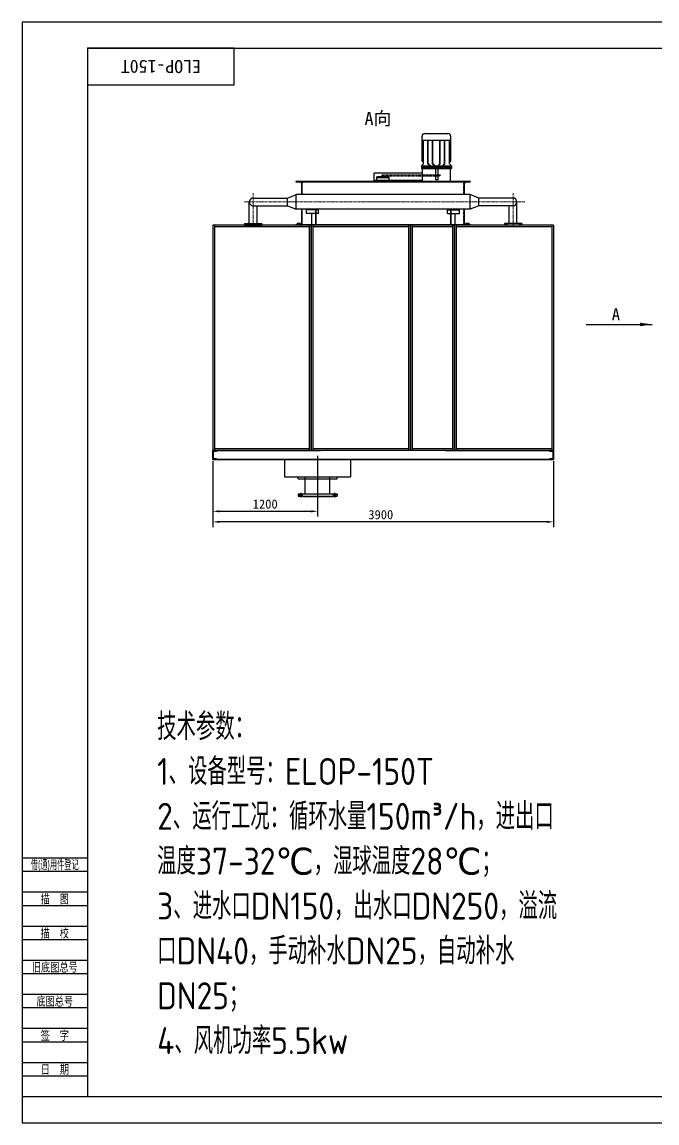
# Model space of a CAD drawing. Header units: millimetres. Extents: x 30580 to 65675, y -20119 to -7519.
# Drawn here: x 30580 to 37850, y -20119 to -7519 of the extents above; entities that cross this region are included whole.
import ezdxf
from ezdxf.enums import TextEntityAlignment as Align

# ---------------------------------------------------------------- set-up
doc = ezdxf.new("R2010")
doc.units = ezdxf.units.MM
for name, pattern in [('CENTER', [50.8, 31.75, -6.35, 6.35, -6.35]), ('CENTER2', [28.574999, 19.049999, -3.175, 3.175, -3.175]), ('EB_DASH', [6, 3, -3]), ('EB_DASHDOT', [39, 30, -3, 3, -3])]:
    doc.linetypes.add(name, pattern=pattern)
doc.layers.get('Defpoints').update_dxf_attribs({"lineweight": 18})
for name, color, linetype in [('00', 7, 'Continuous'), ('1', 1, 'Continuous'), ('border', 7, 'Continuous'), ('text', 7, 'Continuous')]:
    doc.layers.add(name, color=color, linetype=linetype)
for name, color, linetype, lineweight in [('01', 7, 'Continuous', 30), ('CAXA0', 7, 'Continuous', 35), ('CAXA1', 1, 'EB_DASHDOT', 25), ('CAXA2', 6, 'EB_DASH', 25), ('CAXA4', 3, 'Continuous', 25), ('中心线层', 1, 'CENTER', 18), ('点化线', 1, 'CENTER2', 13), ('细实线', 3, 'Continuous', 13), ('轮廓线', 7, 'Continuous', 30)]:
    doc.layers.add(name, color=color, linetype=linetype, lineweight=lineweight)
doc.styles.add('YKYHZ', font='gbenor.shx', dxfattribs={"bigfont": 'gbcbig.shx'})
doc.styles.add('工程字', font='gbenor.shx', dxfattribs={"bigfont": 'gbcbig.shx'})
doc.dimstyles.new('ISO-25', dxfattribs={"dimtxt": 2.5, "dimasz": 2.5, "dimexe": 1.25, "dimexo": 0.625, "dimtad": 1, "dimtxsty": 'Standard', "dimcen": 2.5, "dimadec": 0, "dimazin": 0, "dimtfac": 1, "dimtmove": 0, "dimatfit": 3, "dimfxl": 1, "dimarcsym": 0})

# ---------------------------------------------------------------- blocks, each defined once
blk = doc.blocks.new('CAXBLOCK12')
at = {"layer": 'CAXA0'}
for p, q in [((0, 0), (0, -100)), ((45, 0), (0, 0)), ((45, -3), (45, 0)), ((0, -100), (45, -100)), ((4, -15), (4, -85)), ((43, -5), (10, -8)), ((43, -95), (10, -92)), ((45, -97), (45, -100))]:
    blk.add_line(p, q, dxfattribs=at)
for centre, radius, start, end in [((11, -15), 6.7, 94.5739, 180), ((11, -85), 6.7, 180, 265.4261), ((42, -3), 2.5, 274.5739, 0), ((42, -97), 2.5, 0, 85.4261)]:
    blk.add_arc(centre, radius, start, end, dxfattribs=at)
blk = doc.blocks.new('*D93')
at = {"color": 0, "lineweight": -2, "ltscale": 150, "transparency": 16777216}
for p, q in [((32765, -12543), (32765, -13299)), ((36665, -12543), (36665, -13299)), ((36590, -13239), (32840, -13239))]:
    blk.add_line(p, q, dxfattribs=at)
at = {"color": 0, "ltscale": 150, "transparency": 16777216}
for points in [[(32840, -13227), (32840, -13252), (32765, -13239)], [(36590, -13227), (36590, -13252), (36665, -13239)]]:
    blk.add_solid(points, dxfattribs=at)
at = {"layer": 'Defpoints', "color": 0, "ltscale": 150, "transparency": 16777216}
for p in [(32765, -12524), (36665, -12524), (32765, -13239)]:
    blk.add_point(p, dxfattribs=at)
at = {"color": 0, "ltscale": 150, "transparency": 16777216, "insert": (34688, -13157), "char_height": 105, "attachment_point": 5}
blk.add_mtext('3900', dxfattribs=at)
blk = doc.blocks.new('A$C3F365CF5')
at = {"layer": '点化线'}
for p, q in [((10, 180), (38, 180)), ((0, 100), (41, 100)), ((10, 20), (38, 20))]:
    blk.add_line(p, q, dxfattribs=at)
at = {"layer": '轮廓线'}
for p, q in [((15, 200), (33, 200)), ((15, 200), (15, 0)), ((15, 189), (33, 189)), ((15, 171), (33, 171)), ((33, 200), (33, 164)), ((33, 164), (35, 161)), ((35, 161), (35, 39)), ((15, 29), (33, 29)), ((15, 11), (33, 11)), ((15, 0), (33, 0)), ((33, 36), (35, 39)), ((33, 36), (33, 0))]:
    blk.add_line(p, q, dxfattribs=at)
blk = doc.blocks.new('*U100')
at = {"layer": '00', "color": 7, "linetype": 'Continuous'}
for p, q in [((2430, 12300), (750, 12300)), ((750, 12300), (750, 11880)), ((2430, 11880), (2430, 12300)), ((750, 11880), (2430, 11880))]:
    blk.add_line(p, q, dxfattribs=at)
at = {"layer": '1', "color": 1, "linetype": 'Continuous'}
for p, q in [((750, 3030), (0, 3030)), ((0, 2880), (750, 2880)), ((750, 2640), (0, 2640)), ((750, 2640), (0, 2640)), ((0, 2490), (750, 2490)), ((750, 2250), (0, 2250)), ((0, 2100), (750, 2100)), ((750, 1860), (0, 1860)), ((0, 1710), (750, 1710)), ((750, 1470), (0, 1470)), ((0, 1320), (750, 1320)), ((750, 1080), (0, 1080)), ((0, 930), (750, 930)), ((750, 690), (0, 690)), ((0, 540), (750, 540)), ((750, 300), (0, 300)), ((750, 300), (0, 300)), ((750, 300), (0, 300)), ((750, 300), (0, 300)), ((750, 300), (0, 300))]:
    blk.add_line(p, q, dxfattribs=at)
at = {"layer": 'border', "color": 1, "linetype": 'Continuous'}
blk.add_lwpolyline([(0, 0), (17820, 0), (17820, 12600), (0, 12600)], close=True, dxfattribs=at)
at = {"layer": 'border', "color": 7, "linetype": 'Continuous', "const_width": 15}
blk.add_lwpolyline([(750, 300), (17520, 300), (17520, 12300), (750, 12300)], close=True, dxfattribs=at)
at = {"layer": 'text', "color": 7, "linetype": 'Continuous', "style": 'YKYHZ', "width": 0.790251}
blk.add_text('借(通)用件登记', height=105, dxfattribs=at).set_placement((375, 2955), align=Align.MIDDLE)
at = {"layer": 'text', "color": 7, "linetype": 'Continuous', "style": 'YKYHZ'}
for s, p in [('描  图', (375, 2565)), ('描  校', (375, 2175)), ('旧底图总号', (375, 1785)), ('底图总号', (375, 1395)), ('签  字', (375, 1005)), ('日  期', (375, 615))]:
    blk.add_text(s, height=105, dxfattribs=at).set_placement(p, align=Align.MIDDLE)
blk = doc.blocks.new('*X18')
at = {"layer": '01'}
blk.add_hatch(color=256, dxfattribs=at).paths.add_polyline_path([(756, 0), (616, 20), (616, -20)], flags=0)
blk.add_line((0, 0), (756, 0), dxfattribs=at)
blk = doc.blocks.new('*D610')
at = {"color": 0, "lineweight": -2, "ltscale": 150, "transparency": 16777216}
for p, q in [((32765, -12850), (32765, -13178)), ((33965, -12850), (33965, -13178)), ((32840, -13118), (33890, -13118))]:
    blk.add_line(p, q, dxfattribs=at)
at = {"color": 0, "ltscale": 150, "transparency": 16777216}
for points in [[(32840, -13106), (32840, -13131), (32765, -13118)], [(33890, -13106), (33890, -13131), (33965, -13118)]]:
    blk.add_solid(points, dxfattribs=at)
at = {"layer": 'Defpoints', "color": 0, "ltscale": 150, "transparency": 16777216}
for p in [(32765, -12831), (33965, -12831), (33965, -13118)]:
    blk.add_point(p, dxfattribs=at)
at = {"color": 0, "ltscale": 150, "transparency": 16777216, "insert": (33365, -13036), "char_height": 105, "attachment_point": 5}
blk.add_mtext('1200', dxfattribs=at)

msp = doc.modelspace()

# ---------------------------------------------------------------- linework, layer by layer
at = {"ltscale": 125}
msp.add_line((32787.001, -12524.291), (36642.001, -12524.291), dxfattribs=at)
at = {"color": 3, "ltscale": 150}
msp.add_line((33964.501, -12484.64), (33964.501, -13149.381), dxfattribs=at)
at = {"layer": '01', "ltscale": 10}
for p, q in [((35193.341, -8794.291), (35456.946, -8794.291)), ((35160.39, -9110.301), (35160.39, -8827.242)), ((35160.39, -8871.885), (35489.897, -8871.885)), ((35175.521, -9140.562), (35175.521, -8871.885)), ((35228.477, -9140.562), (35228.477, -8871.885)), ((35232.26, -9138.995), (35232.26, -8871.885)), ((35281.434, -9140.562), (35281.434, -8871.885)), ((35285.216, -9138.995), (35285.216, -8871.885)), ((35365.071, -9138.995), (35365.071, -8871.885)), ((35368.854, -9140.562), (35368.854, -8871.885)), ((35418.028, -9138.995), (35418.028, -8871.885)), ((35421.81, -9140.562), (35421.81, -8871.885)), ((35474.767, -9140.562), (35474.767, -8871.885)), ((35489.897, -9110.301), (35489.897, -8827.242)), ((35175.521, -9140.562), (35152.825, -9163.258)), ((35152.825, -9163.258), (35497.462, -9163.258)), ((35152.825, -9180.069), (35497.462, -9180.069)), ((35152.825, -9196.881), (35497.462, -9196.881)), ((35175.521, -9125.432), (35160.39, -9110.301)), ((35228.477, -9140.562), (35251.173, -9163.258)), ((35232.26, -9138.995), (35256.522, -9163.258)), ((35281.434, -9140.562), (35304.129, -9163.258)), ((35285.216, -9138.995), (35309.479, -9163.258)), ((35365.071, -9138.995), (35340.809, -9163.258)), ((35368.854, -9140.562), (35346.158, -9163.258)), ((35418.028, -9138.995), (35393.765, -9163.258)), ((35421.81, -9140.562), (35399.115, -9163.258)), ((35474.767, -9125.432), (35489.897, -9110.301)), ((35474.767, -9140.562), (35497.462, -9163.258)), ((35497.462, -9163.258), (35497.462, -9196.881)), ((35133.154, -9344.291), (33714.433, -9344.291)), ((33718.115, -9349.869), (33718.115, -9344.291)), ((35710.886, -9344.291), (33718.115, -9344.291)), ((35710.886, -9349.869), (33718.115, -9349.869)), ((33784.154, -9493.534), (33784.154, -9363.813)), ((33789.732, -9493.534), (33789.732, -9363.813)), ((35644.847, -9493.534), (35644.847, -9363.813)), ((35714.569, -9344.291), (35658.792, -9344.291)), ((35710.886, -9349.869), (35658.792, -9349.869)), ((35710.886, -9349.869), (35710.886, -9344.291)), ((33784.154, -9824.769), (33784.154, -9661.534)), ((33789.732, -9824.769), (33789.732, -9661.534)), ((35644.847, -9824.769), (35644.847, -9661.534)), ((35023.501, -9844.291), (33895.501, -9844.291)), ((35533.501, -9844.291), (35026.501, -9844.291))]:
    msp.add_line(p, q, dxfattribs=at)
at = {"layer": '01'}
for p, q in [((33226.501, -9533.034), (33618.484, -9533.034)), ((33618.484, -9533.034), (33718.484, -9493.534)), ((33618.484, -9622.034), (33618.484, -9533.034)), ((34829.611, -9493.534), (33718.484, -9493.534)), ((33718.484, -9661.534), (33718.484, -9493.534)), ((35710.517, -9493.534), (34829.611, -9493.534)), ((35710.517, -9661.534), (35710.517, -9493.534)), ((35810.517, -9533.034), (35710.517, -9493.534)), ((36202.501, -9533.034), (35810.517, -9533.034)), ((35810.517, -9622.034), (35810.517, -9533.034)), ((33182.001, -9824.291), (33182.001, -9577.534)), ((33226.501, -9622.034), (33618.484, -9622.034)), ((33271.001, -9824.291), (33271.001, -9622.034)), ((33618.484, -9622.034), (33718.484, -9661.534)), ((34829.611, -9661.534), (33718.484, -9661.534)), ((33976.244, -9661.534), (33838.207, -9661.534)), ((33838.207, -9711.534), (33838.207, -9661.534)), ((33976.244, -9666.534), (33838.207, -9666.534)), ((33938.719, -9666.534), (33938.719, -9838.713)), ((33943.719, -9666.534), (33943.719, -9838.713)), ((33976.244, -9711.534), (33976.244, -9661.534)), ((35710.517, -9661.534), (34829.611, -9661.534)), ((35452.758, -9661.534), (35590.794, -9661.534)), ((35452.758, -9711.534), (35452.758, -9661.534)), ((35452.758, -9666.534), (35590.794, -9666.534)), ((35485.282, -9666.534), (35485.282, -9838.713)), ((35490.282, -9666.534), (35490.282, -9838.713)), ((35590.794, -9711.534), (35590.794, -9661.534)), ((35810.517, -9622.034), (35710.517, -9661.534)), ((36202.501, -9622.034), (35810.517, -9622.034)), ((36158.001, -9824.291), (36158.001, -9622.034)), ((36247.001, -9824.291), (36247.001, -9577.534)), ((33938.719, -9711.534), (33838.207, -9711.534)), ((33893.719, -9711.534), (33893.719, -9838.713)), ((33976.244, -9711.534), (33943.719, -9711.534)), ((35452.758, -9711.534), (35485.282, -9711.534)), ((35490.282, -9711.534), (35590.794, -9711.534)), ((35535.282, -9711.534), (35535.282, -9838.713)), ((33740.699, -12748.291), (33740.699, -12724.291)), ((33823.628, -12868.519), (33823.628, -12724.291)), ((34105.373, -12868.519), (34105.373, -12724.291)), ((34188.302, -12748.291), (34188.302, -12724.291)), ((33823.628, -12917.831), (33823.628, -12748.291)), ((34105.373, -12917.831), (34105.373, -12748.291))]:
    msp.add_line(p, q, dxfattribs=at)
at = {"layer": '01', "ltscale": 10}
for centre, radius, start, end in [((35193.341, -8827.242), 32.951, 90, 180), ((35456.946, -8827.242), 32.951, 0, 90), ((35162.039, -9200.663), 3.783, 0, 90), ((35487.285, -9200.663), 3.783, 90, 180)]:
    msp.add_arc(centre, radius, start, end, dxfattribs=at)
at = {"layer": '01'}
for centre, start, end in [((33226.501, -9577.534), 90, 270), ((36202.501, -9577.534), 270, 90)]:
    msp.add_arc(centre, 44.5, start, end, dxfattribs=at)
at = {"layer": 'CAXA0'}
for p, q in [((33729.972, -9826.194), (33729.972, -9838.713)), ((33739.633, -9826.194), (33739.633, -9838.713)), ((33758.955, -9826.194), (33758.955, -9838.713)), ((33768.615, -9826.194), (33768.615, -9838.713)), ((35660.386, -9826.194), (35660.386, -9838.713)), ((35670.047, -9826.194), (35670.047, -9838.713)), ((35689.369, -9826.194), (35689.369, -9838.713)), ((35699.03, -9826.194), (35699.03, -9838.713)), ((33714.433, -9844.291), (33714.433, -9838.713)), ((35714.569, -9838.713), (33714.433, -9838.713)), ((33768.615, -9838.713), (33729.972, -9838.713)), ((33760.449, -9838.713), (33738.138, -9838.713)), ((35660.386, -9838.713), (35699.03, -9838.713)), ((35668.553, -9838.713), (35690.863, -9838.713)), ((35714.569, -9844.291), (35714.569, -9838.713))]:
    msp.add_line(p, q, dxfattribs=at)
at = {"layer": 'CAXA0', "linetype": 'Continuous'}
msp.add_line((32974.821, -12424.291), (32962.821, -12424.291), dxfattribs=at)
at = {"layer": 'CAXA0'}
for centre, radius, start, end in [((33770.21, -9363.813), 13.944, 0, 90), ((35658.792, -9363.813), 13.944, 90, 180), ((33734.802, -9833.67), 8.901, 57.1327678, 122.8672322), ((33749.294, -9858.235), 33.466, 73.2213451, 106.7786549), ((33763.785, -9833.67), 8.901, 57.1327678, 122.8672322), ((33770.21, -9824.769), 13.944, 270, 0), ((35658.792, -9824.769), 13.944, 180, 270), ((35665.217, -9833.67), 8.901, 57.1327678, 122.8672322), ((35679.708, -9858.235), 33.466, 73.2213451, 106.7786549), ((35694.199, -9833.67), 8.901, 57.1327678, 122.8672322)]:
    msp.add_arc(centre, radius, start, end, dxfattribs=at)
at = {"layer": 'CAXA1', "linetype": 'EB_DASHDOT', "lineweight": 25}
for p, q in [((33749.294, -9822.011), (33749.294, -9842.897)), ((35679.708, -9822.011), (35679.708, -9842.897))]:
    msp.add_line(p, q, dxfattribs=at)
at = {"layer": 'CAXA1', "linetype": 'EB_DASHDOT', "ltscale": 5}
for p, q in [((33772.159, -12905.191), (33772.159, -12958.475)), ((33964.501, -12899.768), (33964.501, -12956.944)), ((34156.842, -12907.665), (34156.842, -12960.836))]:
    msp.add_line(p, q, dxfattribs=at)
at = {"layer": 'CAXA2'}
for p, q in [((34643.25, -9344.291), (34643.25, -9298.11)), ((34702.491, -9267.109), (35368.65, -9267.109)), ((34702.491, -9277.836), (35368.65, -9277.836)), ((34785.752, -9344.291), (34785.752, -9298.11)), ((35368.65, -9267.109), (35368.65, -9277.836)), ((35639.27, -9493.534), (35639.27, -9363.813)), ((35639.27, -9824.769), (35639.27, -9661.534))]:
    msp.add_line(p, q, dxfattribs=at)
for centre, start, end in [((33770.21, -9363.813), 0, 90), ((35658.792, -9363.813), 90, 180), ((33770.21, -9824.769), 270, 0), ((35658.792, -9824.769), 180, 270)]:
    msp.add_arc(centre, 19.522, start, end, dxfattribs=at)
at = {"layer": '中心线层'}
for p, q in [((33226.501, -9809.494), (33226.501, -9478.543)), ((36202.501, -9809.494), (36202.501, -9478.543)), ((36337.166, -9577.534), (33122.108, -9577.534)), ((34896.303, -9577.534), (34535.988, -9577.534))]:
    msp.add_line(p, q, dxfattribs=at)
at = {"layer": '轮廓线'}
for p, q in [((35152.825, -9163.258), (35152.825, -9196.881)), ((35317.49, -9323.319), (35317.49, -9196.881)), ((35340.877, -9196.881), (35340.877, -9323.319)), ((34614.058, -9332.646), (34614.058, -9244.291)), ((34614.058, -9244.291), (35165.821, -9244.291)), ((34643.25, -9298.11), (34648.578, -9288.562)), ((34643.25, -9298.11), (34785.752, -9298.11)), ((34648.578, -9288.562), (34780.423, -9288.562)), ((34702.491, -9288.562), (34702.491, -9267.109)), ((34726.511, -9288.562), (34726.511, -9267.109)), ((34785.752, -9298.11), (34780.423, -9288.562)), ((35165.821, -9344.291), (35165.821, -9200.663)), ((35340.877, -9323.319), (35317.49, -9323.319)), ((35483.503, -9200.663), (35483.503, -9344.291)), ((35165.821, -9332.646), (34614.058, -9332.646)), ((35483.503, -9344.291), (35165.821, -9344.291)), ((32764.501, -9844.291), (32764.501, -12424.291)), ((33892.501, -9844.291), (32764.501, -9844.291)), ((32784.501, -9844.291), (32784.501, -12424.291)), ((33872.501, -9864.291), (32784.501, -9864.291)), ((33872.501, -12424.291), (33872.501, -9844.291)), ((33892.501, -12424.291), (33892.501, -9844.291)), ((33895.501, -12424.291), (33895.501, -9844.291)), ((33915.501, -12424.291), (33915.501, -9844.291)), ((35003.501, -9864.291), (33915.501, -9864.291)), ((35023.501, -9844.291), (34926.501, -9844.291)), ((35003.501, -9844.291), (35003.501, -12424.291)), ((35023.501, -9844.291), (35023.501, -12424.291)), ((35326.501, -9844.291), (35026.501, -9844.291)), ((35026.501, -9844.291), (35026.501, -12424.291)), ((35046.501, -9844.291), (35046.501, -12424.291)), ((35513.501, -9864.291), (35046.501, -9864.291)), ((35513.501, -12424.291), (35513.501, -9844.291)), ((35533.501, -12424.291), (35533.501, -9844.291)), ((36664.501, -9844.291), (35536.501, -9844.291)), ((35536.501, -12424.291), (35536.501, -9844.291)), ((35556.501, -12424.291), (35556.501, -9844.291)), ((36644.501, -9864.291), (35556.501, -9864.291)), ((36644.501, -9844.291), (36644.501, -12424.291)), ((36664.501, -9844.291), (36664.501, -12424.291)), ((32764.501, -12426.291), (32764.501, -12424.291)), ((36664.501, -12424.291), (32764.501, -12424.291)), ((35175.501, -12424.291), (32764.501, -12424.291)), ((36664.501, -12424.291), (32764.501, -12424.291)), ((33872.501, -12404.291), (32784.501, -12404.291)), ((32784.501, -12426.291), (32784.501, -12424.291)), ((32809.468, -12424.291), (33998.501, -12424.291)), ((35003.501, -12404.291), (33915.501, -12404.291)), ((35533.501, -12424.291), (35026.501, -12424.291)), ((35513.501, -12404.291), (35046.501, -12404.291)), ((36664.501, -12424.291), (35177.501, -12424.291)), ((35430.501, -12424.291), (36622.501, -12424.291)), ((36644.501, -12404.291), (35556.501, -12404.291)), ((36644.501, -12426.291), (36644.501, -12424.291)), ((36664.501, -12426.291), (36664.501, -12424.291)), ((36664.501, -12524.291), (32764.501, -12524.291)), ((33587.501, -12524.291), (33587.501, -12724.291)), ((34341.501, -12524.291), (34341.501, -12724.291)), ((33587.501, -12724.291), (34341.501, -12724.291)), ((33740.699, -12748.291), (34188.302, -12748.291)), ((33740.699, -12917.831), (34188.302, -12917.831)), ((33740.699, -12917.831), (33740.699, -12946.145)), ((33740.699, -12946.145), (34188.302, -12946.145)), ((33758.002, -12917.831), (33758.002, -12946.145)), ((33786.316, -12917.831), (33786.316, -12946.145)), ((33795.754, -12946.145), (33798.9, -12949.291)), ((33798.9, -12949.291), (34130.101, -12949.291)), ((34133.247, -12946.145), (34130.101, -12949.291)), ((34142.685, -12917.831), (34142.685, -12946.145)), ((34170.999, -12917.831), (34170.999, -12946.145)), ((34188.302, -12917.831), (34188.302, -12946.145))]:
    msp.add_line(p, q, dxfattribs=at)
at = {"layer": '轮廓线', "linetype": 'Continuous'}
for p, q in [((33998.501, -12424.291), (32806.501, -12424.291)), ((36622.501, -12424.291), (35430.501, -12424.291))]:
    msp.add_line(p, q, dxfattribs=at)

# ---------------------------------------------------------------- block references
at = {"layer": 'border', "linetype": 'Continuous'}
msp.add_blockref('*U100', (30580.421, -20118.698), dxfattribs=at)
at = {"layer": 'CAXA0'}
msp.add_blockref('CAXBLOCK12', (32764.501, -12424.291), dxfattribs=at)
at = {"layer": 'CAXA0', "xscale": -1}
msp.add_blockref('CAXBLOCK12', (36664.501, -12424.291), dxfattribs=at)
at = {"layer": '细实线'}
msp.add_blockref('*X18', (37040.565, -10979.891), dxfattribs=at)
at = {"layer": '轮廓线', "xscale": -1, "rotation": 90}
msp.add_blockref('A$C3F365CF5', (33326.501, -9809.494), dxfattribs=at)
at = {"layer": '轮廓线', "rotation": 270}
msp.add_blockref('A$C3F365CF5', (36102.501, -9809.494), dxfattribs=at)

# ---------------------------------------------------------------- texts
at = {"color": 3, "ltscale": 150, "insert": (34502.678, -8547.688), "char_height": 150, "attachment_point": 1}
msp.add_mtext_dynamic_manual_height_columns('A{\\fSimSun|b0|i0|c134|p2;向}', width=1050.08078, gutter_width=525, heights=[0], dxfattribs=at)
at = {"layer": 'border', "color": 0, "ltscale": 150}
msp.add_text('ELOP-150T', height=150, rotation=180, dxfattribs=at).set_placement((32170.421, -8028.698), align=Align.MIDDLE)
at = {"layer": 'CAXA4', "insert": (32127.823, -15428.218), "char_height": 308, "width": 4635.87209, "attachment_point": 1, "style": '工程字'}
msp.add_mtext('技术参数：\\P1、设备型号：ELOP-150T\\P2、运行工况：循环水量150m³/h，进出口温度37-32℃，湿球温度28℃；\\P3、进水口DN150，出水口DN250，溢流口DN40，手动补水DN25，自动补水DN25；\\P4、风机功率5.5kw', dxfattribs=at)
at = {"layer": '细实线', "insert": (37332.42, -10793.605), "char_height": 140, "width": 338.13003, "attachment_point": 1}
msp.add_mtext('A', dxfattribs=at)

# ---------------------------------------------------------------- dimensions: what is measured, and where the dimension line sits
at = {"color": 3, "ltscale": 150}
dim = msp.add_linear_dim(base=(32764.501, -13239.336), p1=(36664.501, -12524.291), p2=(32764.501, -12524.291), angle=180, dimstyle='ISO-25', override={"dimscale": 30, "dimtxt": 3.5, "dimexe": 2, "dimgap": 1, "dimatfit": 0}, dxfattribs=at)
dim.commit()
dim.dimension.update_dxf_attribs({"geometry": '*D93', "text_midpoint": (34688.017, -13239.336), "dimtype": 160})
dim = msp.add_linear_dim(base=(33964.501, -13118.498), p1=(32764.501, -12831.038), p2=(33964.501, -12831.038), dimstyle='ISO-25', override={"dimscale": 30, "dimtxt": 3.5, "dimexe": 2, "dimgap": 1, "dimatfit": 0}, dxfattribs=at)
dim.commit()
dim.dimension.update_dxf_attribs({"geometry": '*D610', "text_midpoint": (33364.501, -13118.498), "dimtype": 160})

doc.saveas('drawing.dxf')
